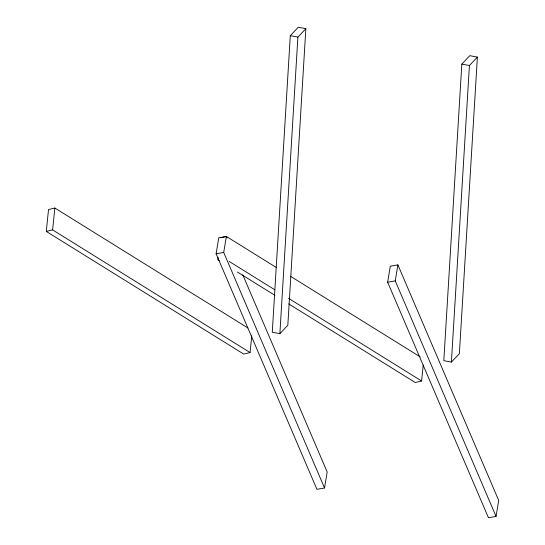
<?xml version="1.0" encoding="UTF-8"?>
<svg xmlns="http://www.w3.org/2000/svg" width="545" height="545" viewBox="0 0 545 545"><rect width="100%" height="100%" fill="white"/><g stroke="black" fill="none" stroke-linecap="round" stroke-linejoin="round"><path stroke-width="0.82" d="M290.294 35.677L272.282 332.246L279.871 333.669L287.835 325.242L305.854 28.674L298.258 27.25L290.294 35.677L297.89 37.101L305.854 28.674M279.871 333.669L297.89 37.101M461.826 64.099L443.814 360.674L451.403 362.098L459.367 353.671L477.386 57.096L469.79 55.679L461.826 64.099L469.422 65.523L477.386 57.096M451.403 362.098L469.422 65.523M251.776 335.747L250.073 352.56L243.751 354.107L46.298 231.427L48.512 209.566L54.834 208.027L247.948 328.001M250.073 352.56L52.62 229.881L54.834 208.027M218.082 257.335L217.823 259.856L219.274 260.755M288.707 303.892L415.276 382.529L421.598 380.989L423.22 365.014M242.77 274.796L327.177 471.997L324.527 487.993L316.924 489.321L216.113 253.779L218.763 237.784L226.359 236.448L276.267 267.459M324.527 487.993L223.709 252.444L226.359 236.448L220.827 237.804M387.645 282.208L390.295 266.212L397.891 264.877L498.702 500.419L496.052 516.415L488.456 517.75L387.645 282.208L395.241 280.873L397.891 264.877M46.298 231.427L52.62 229.881M216.113 253.779L223.709 252.444M290.73 276.444L420.202 356.88M229.207 261.457L274.775 289.763M288.516 298.306L421.598 380.989M237.354 271.989L274.966 295.356M395.241 280.873L496.052 516.415M226.359 236.448L227.033 238.015"/></g></svg>
